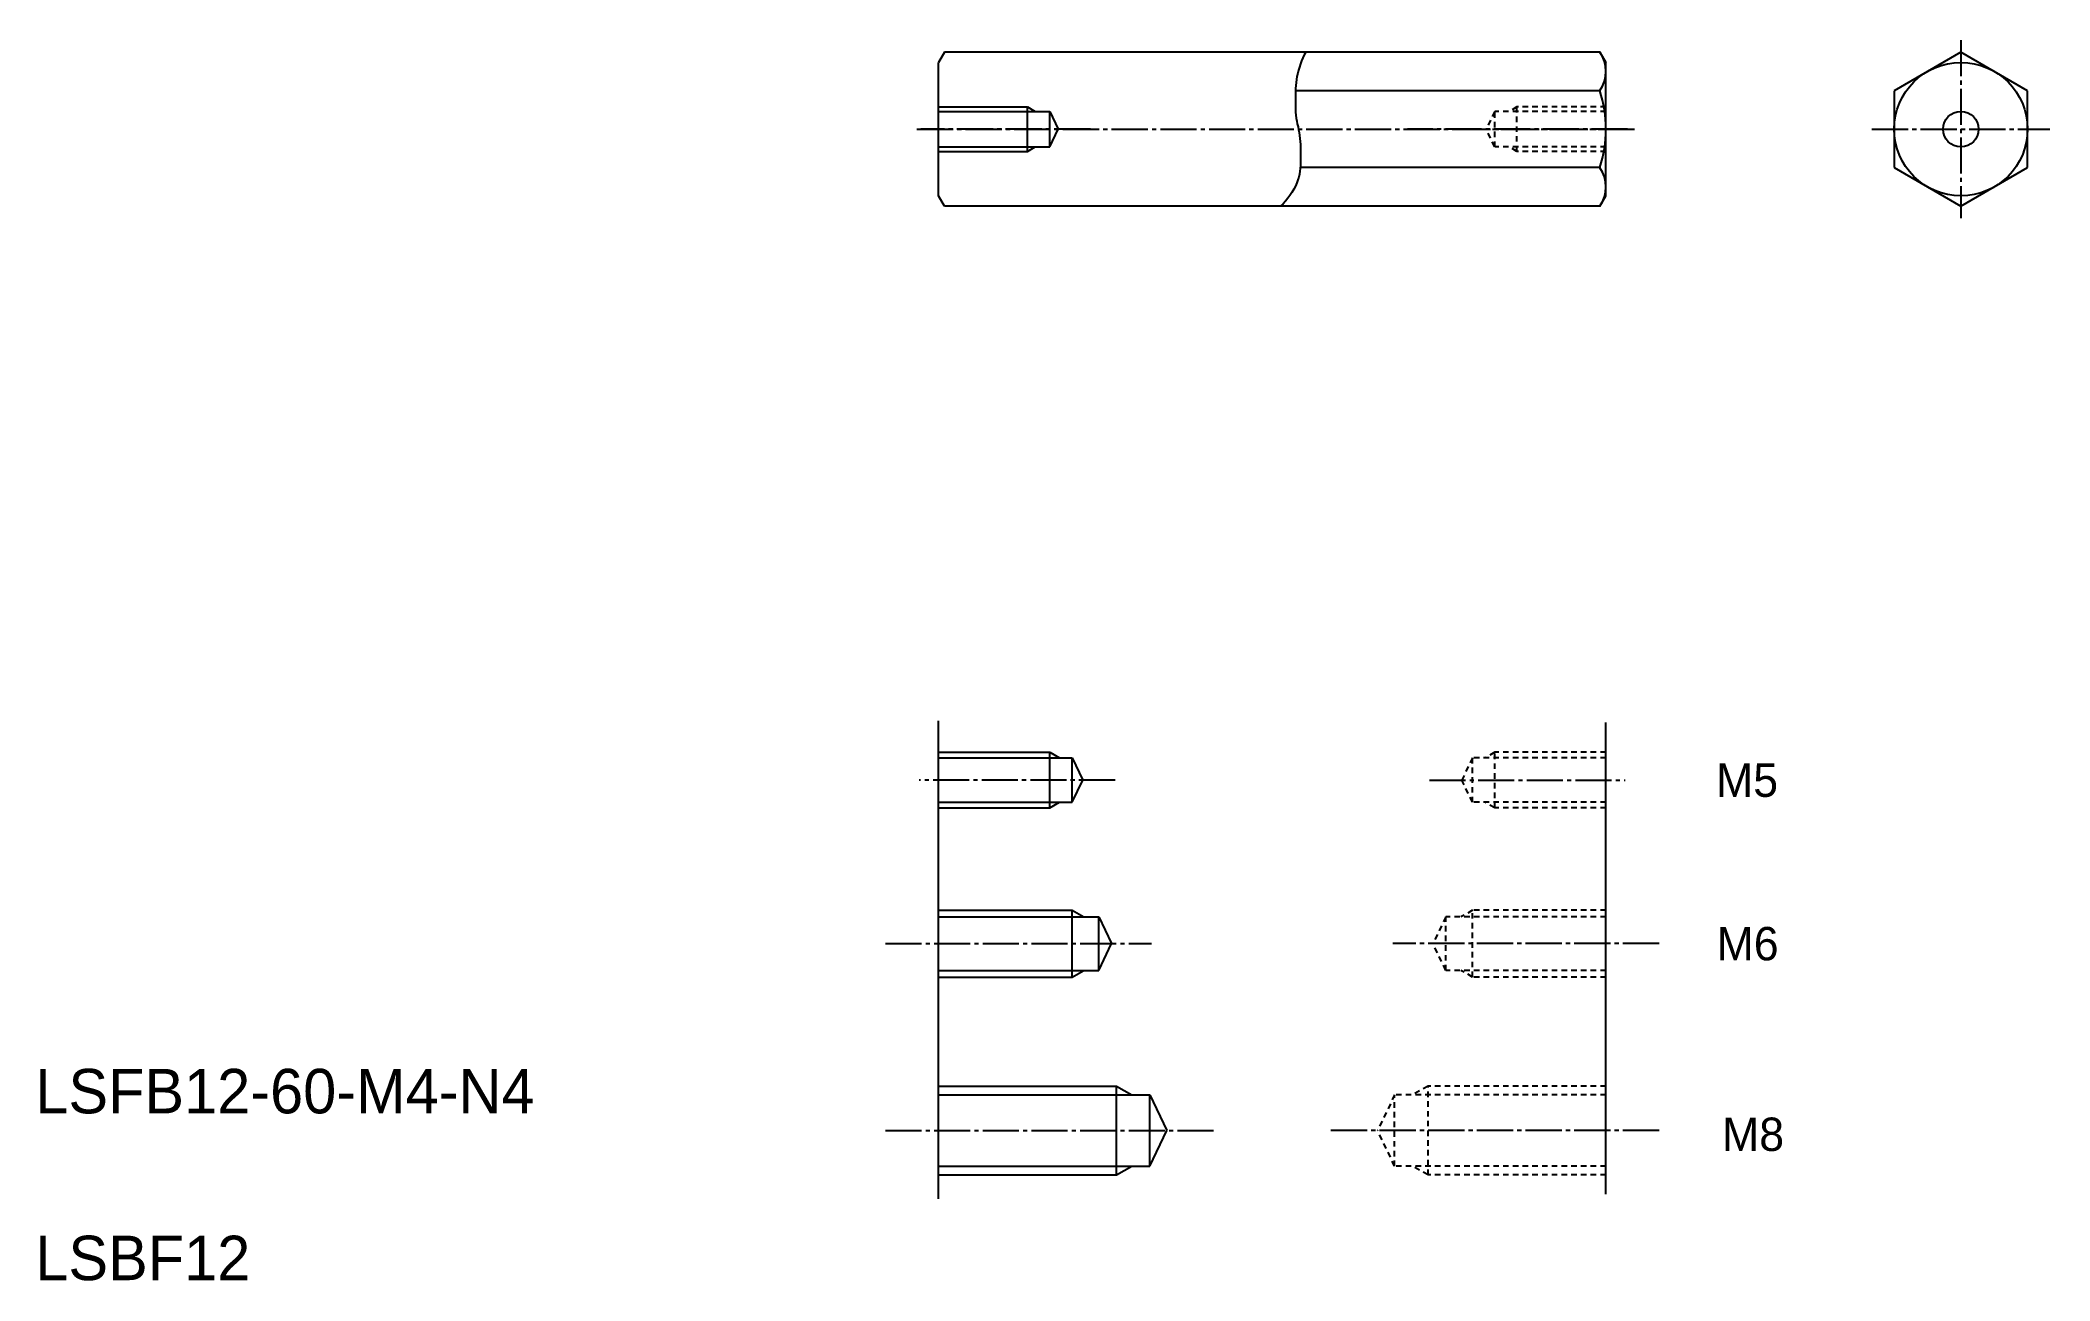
# Model space of a CAD drawing. Extents: x 10 to 191, y 10 to 121.
import ezdxf

# ---------------------------------------------------------------- set-up
doc = ezdxf.new("R2010")
doc.units = 0
doc.header["$LTSCALE"] = 0.25
doc.linetypes.add('CENTER', pattern=[17.5, 13, -1.5, 1.5, -1.5])
doc.linetypes.add('DASHED', pattern=[3.5, 2, -1.5])
doc.layers.get('0').update_dxf_attribs({"linetype": 'CONTINUOUS'})
doc.layers.add('CENTER', color=1, linetype='CENTER')

msp = doc.modelspace()

# ---------------------------------------------------------------- linework, layer by layer
at = {"linetype": 'CONTINUOUS'}
for p, q in [((91.75, 120.43), (91.22, 119.5)), ((91.22, 107.5), (91.22, 119.5)), ((150.68, 120.43), (151.22, 119.5)), ((151.22, 107.48), (151.22, 119.5)), ((91.22, 110.5), (91.22, 116.5)), ((91.75, 106.57), (91.22, 107.5)), ((150.68, 106.57), (151.22, 107.5))]:
    msp.add_line(p, q, dxfattribs=at)
for p, q in [((150.69, 120.43), (91.75, 120.43)), ((183.13, 120.43), (177.13, 116.96)), ((189.13, 116.96), (183.13, 120.43)), ((150.68, 116.96), (123.32, 116.96)), ((151.22, 110.5), (151.22, 116.5)), ((177.13, 116.96), (177.13, 110.04)), ((189.13, 110.04), (189.13, 116.96)), ((91.22, 111.5), (91.22, 115.5)), ((91.22, 115.1), (101.22, 115.1)), ((99.22, 111.5), (99.22, 115.5)), ((101.22, 111.9), (101.22, 115.1)), ((101.22, 115.1), (101.98, 113.5)), ((151.22, 111.5), (151.22, 115.5)), ((101.22, 111.9), (101.98, 113.5)), ((151.22, 113.49), (151.22, 113.49)), ((91.22, 111.9), (101.22, 111.9)), ((151.22, 110.48), (151.22, 110.48)), ((150.68, 110.04), (123.75, 110.04)), ((177.13, 110.04), (183.13, 106.57)), ((183.13, 106.57), (189.13, 110.04)), ((150.69, 106.57), (91.75, 106.57)), ((91.22, 17.3), (91.22, 60.3)), ((151.22, 17.74), (151.22, 60.15)), ((91.22, 56.97), (103.22, 56.97)), ((101.22, 52.47), (101.22, 57.47)), ((103.22, 52.97), (103.22, 56.97)), ((103.22, 56.97), (104.17, 54.97)), ((103.22, 52.97), (104.17, 54.97)), ((91.22, 52.97), (103.22, 52.97)), ((91.22, 42.66), (105.62, 42.66)), ((103.22, 37.26), (103.22, 43.26)), ((105.62, 37.86), (105.62, 42.66)), ((105.62, 42.66), (106.76, 40.26)), ((105.62, 37.86), (106.76, 40.26)), ((91.22, 37.86), (105.62, 37.86)), ((107.22, 19.46), (107.22, 27.46)), ((91.22, 26.66), (110.22, 26.66)), ((110.22, 26.66), (111.74, 23.46)), ((110.22, 20.26), (110.22, 26.66)), ((110.22, 20.26), (111.74, 23.46)), ((91.22, 20.26), (110.22, 20.26))]:
    msp.add_line(p, q)
at = {"color": 3, "linetype": 'CONTINUOUS'}
for p, q in [((91.22, 115.5), (99.22, 115.5)), ((99.22, 115.5), (99.91, 115.1)), ((91.22, 111.5), (99.22, 111.5)), ((99.22, 111.5), (99.91, 111.9)), ((91.22, 57.47), (101.22, 57.47)), ((101.22, 57.47), (102.08, 56.97)), ((91.22, 52.47), (101.22, 52.47)), ((101.22, 52.47), (102.08, 52.97)), ((91.22, 43.26), (103.22, 43.26)), ((103.22, 43.26), (104.26, 42.66)), ((91.22, 37.26), (103.22, 37.26)), ((103.22, 37.26), (104.26, 37.86)), ((91.22, 27.46), (107.22, 27.46)), ((107.22, 27.46), (108.6, 26.66)), ((107.22, 19.46), (108.6, 20.26)), ((91.22, 19.46), (107.22, 19.46))]:
    msp.add_line(p, q, dxfattribs=at)
at = {"color": 3, "linetype": 'DASHED'}
for p, q in [((141.22, 115.1), (140.45, 113.5)), ((151.22, 115.1), (141.22, 115.1)), ((141.22, 111.9), (141.22, 115.1)), ((143.22, 115.5), (142.52, 115.1)), ((151.22, 115.5), (143.22, 115.5)), ((143.22, 111.5), (143.22, 115.5)), ((141.22, 111.9), (140.45, 113.5)), ((151.22, 111.9), (141.22, 111.9)), ((143.22, 111.5), (142.52, 111.9)), ((151.22, 111.5), (143.22, 111.5)), ((139.22, 56.97), (138.26, 54.97)), ((139.22, 52.97), (139.22, 56.97)), ((151.22, 56.97), (139.22, 56.97)), ((141.22, 57.47), (140.35, 56.97)), ((141.22, 52.47), (141.22, 57.47)), ((151.22, 57.47), (141.22, 57.47)), ((139.22, 52.97), (138.26, 54.97)), ((151.22, 52.97), (139.22, 52.97)), ((141.22, 52.47), (140.35, 52.97)), ((151.22, 52.47), (141.22, 52.47)), ((136.82, 42.66), (135.67, 40.26)), ((151.22, 42.66), (136.82, 42.66)), ((136.82, 37.86), (136.82, 42.66)), ((139.22, 43.26), (138.18, 42.66)), ((151.22, 43.26), (139.22, 43.26)), ((139.22, 37.26), (139.22, 43.26)), ((136.82, 37.86), (135.67, 40.26)), ((151.22, 37.86), (136.82, 37.86)), ((139.22, 37.26), (138.18, 37.86)), ((151.22, 37.26), (139.22, 37.26)), ((135.22, 27.46), (133.83, 26.66)), ((151.22, 27.46), (135.22, 27.46)), ((135.22, 19.46), (135.22, 27.46)), ((132.22, 26.66), (130.69, 23.46)), ((151.22, 26.66), (132.22, 26.66)), ((132.22, 20.26), (132.22, 26.66)), ((132.22, 20.26), (130.69, 23.46)), ((151.22, 20.26), (132.22, 20.26)), ((135.22, 19.46), (133.83, 20.26)), ((151.22, 19.46), (135.22, 19.46))]:
    msp.add_line(p, q, dxfattribs=at)
at = {"color": 3, "linetype": 'CONTINUOUS'}
msp.add_lwpolyline([(124.23, 120.43, 0.076076), (123.44, 118.24, 0.040908), (123.32, 117.17, 0.006727), (123.31, 116.1, 0.014295), (123.32, 115.03, 0.048951), (123.47, 113.97, -0.026104), (123.68, 112.92, -0.024861), (123.76, 111.85, -0.005286), (123.77, 110.78, -0.035932), (123.71, 109.71, -0.061015), (123.43, 108.68, -0.113541), (121.95, 106.57)], format="xyb", dxfattribs=at)
for radius in [6, 1.6]:
    msp.add_circle((183.13, 113.5), radius)
for centre, radius, start, end in [((148.15, 118.7), 3.07, 325.6158, 34.3842), ((139.75, 113.5), 11.46, 342.412, 17.588), ((148.15, 108.3), 3.07, 325.6158, 34.3842)]:
    msp.add_arc(centre, radius, start, end)
at = {"layer": 'CENTER', "color": 1, "linetype": 'CENTER'}
for p, q in [((183.13, 121.5), (183.13, 105.5)), ((89.27, 113.5), (109.2, 113.5)), ((89.28, 113.5), (154.03, 113.5)), ((104.86, 113.5), (89.62, 113.5)), ((153.16, 113.5), (133.37, 113.5)), ((137.58, 113.5), (152.81, 113.5)), ((175.13, 113.5), (191.13, 113.5)), ((107.09, 54.97), (89.47, 54.97)), ((135.35, 54.97), (152.96, 54.97)), ((86.44, 40.26), (110.36, 40.26)), ((155.99, 40.26), (132.07, 40.26)), ((86.44, 23.46), (116, 23.46)), ((155.99, 23.46), (126.43, 23.46))]:
    msp.add_line(p, q, dxfattribs=at)

# ---------------------------------------------------------------- texts
at = {"color": 7}
for s, p in [('M5', (161.12, 53.46)), ('M6', (161.17, 38.76)), ('M8', (161.66, 21.62))]:
    msp.add_text(s, height=3, dxfattribs=at).set_placement(p)
for s, p in [('LSFB12-60-M4-N4', (10, 25)), ('LSBF12', (10, 10))]:
    msp.add_text(s, height=4).set_placement(p)

doc.saveas('drawing.dxf')
